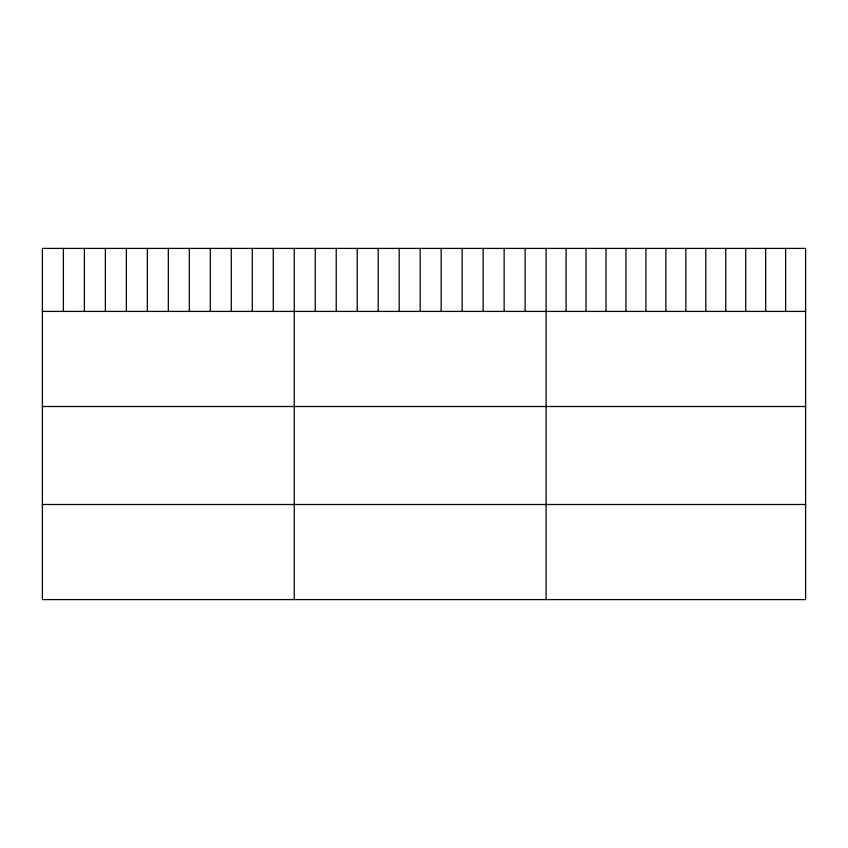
<?xml version="1.0" encoding="UTF-8"?>
<svg xmlns="http://www.w3.org/2000/svg" width="848" height="848" viewBox="0 0 848 848"><rect width="100%" height="100%" fill="white"/><g stroke="black" fill="none" stroke-linecap="round" stroke-linejoin="round"><path stroke-width="1.27" d="M805.6 311.417L805.6 599.589L42.4 599.589L42.4 248.411L805.6 248.411L805.6 311.417L42.4 311.417M42.4 406.51L805.6 406.51M42.4 504.496L805.6 504.496M785.64 248.411L785.64 311.417M765.68 248.411L765.68 311.417M745.721 248.411L745.721 311.417M725.761 248.411L725.761 311.417M705.801 248.411L705.801 311.417M685.841 248.411L685.841 311.417M665.871 248.411L665.871 311.417M645.911 248.411L645.911 311.417M625.951 248.411L625.951 311.417M605.991 248.411L605.991 311.417M586.032 248.411L586.032 311.417M566.072 248.411L566.072 311.417M546.112 248.411L546.112 599.589M525.124 248.411L525.124 311.417M504.136 248.411L504.136 311.417M483.148 248.411L483.148 311.417M462.16 248.411L462.16 311.417M441.172 248.411L441.172 311.417M420.184 248.411L420.184 311.417M399.196 248.411L399.196 311.417M378.208 248.411L378.208 311.417M357.22 248.411L357.22 311.417M336.232 248.411L336.232 311.417M315.244 248.411L315.244 311.417M294.256 248.411L294.256 599.589M273.268 248.411L273.268 311.417M252.28 248.411L252.28 311.417M231.292 248.411L231.292 311.417M210.304 248.411L210.304 311.417M189.316 248.411L189.316 311.417M168.328 248.411L168.328 311.417M147.34 248.411L147.34 311.417M126.352 248.411L126.352 311.417M105.364 248.411L105.364 311.417M84.376 248.411L84.376 311.417M63.388 248.411L63.388 311.417"/></g></svg>
